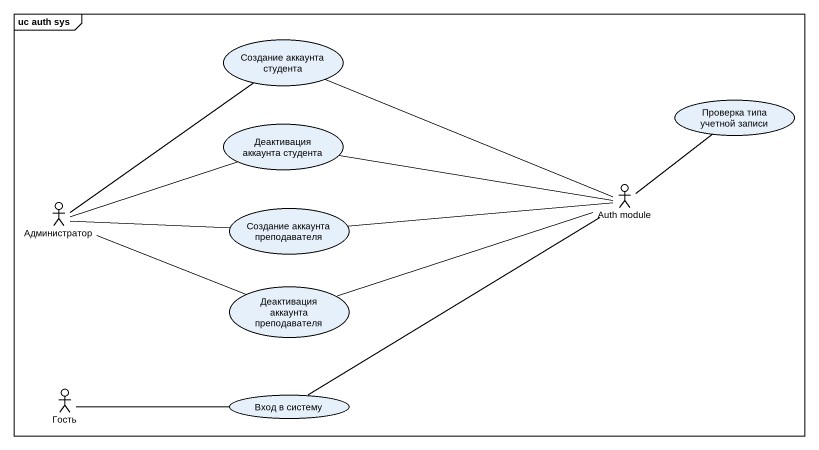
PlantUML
@startuml
mainframe uc auth sys
usecase "Создание аккаунта студента" as Создание_аккаунта_студента
usecase "Деактивация аккаунта студента" as Деактивация_аккаунта
usecase "Проверка типа учетной записи" as Проверка_типа_учетной_записи
actor Администратор
actor "Auth module" as Auth_module
usecase "Создание аккаунта преподавателя" as Создание_аккаунта
usecase "Деактивация аккаунта преподавателя" as Деактивация_аккаунта_2
actor Гость
usecase "Вход в систему" as Вход_в_систему
Создание_аккаунта_студента -right- Auth_module
Деактивация_аккаунта -right- Auth_module
Проверка_типа_учетной_записи -- Auth_module
Администратор -up- Создание_аккаунта_студента
Администратор -right- Деактивация_аккаунта
Администратор -right- Создание_аккаунта
Администратор -right- Деактивация_аккаунта_2
Создание_аккаунта -right- Auth_module
Деактивация_аккаунта_2 -right- Auth_module
Гость -right- Вход_в_систему
Вход_в_систему -up- Auth_module
@enduml
